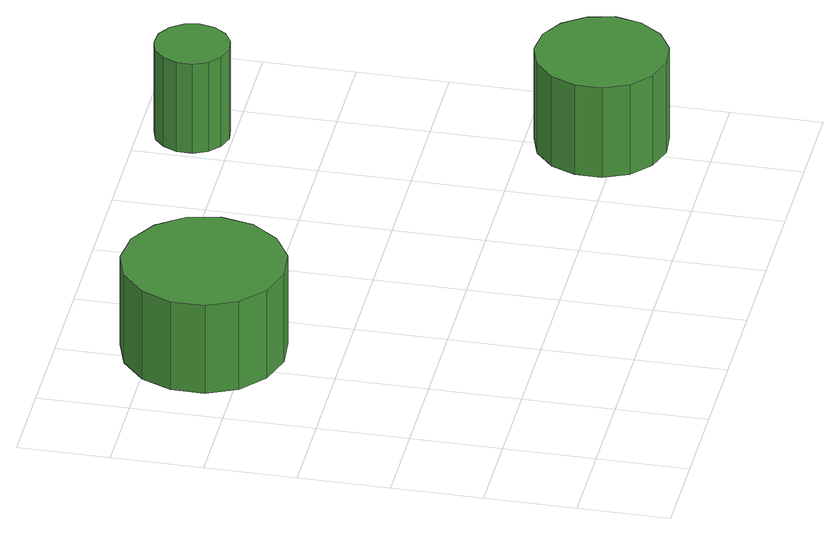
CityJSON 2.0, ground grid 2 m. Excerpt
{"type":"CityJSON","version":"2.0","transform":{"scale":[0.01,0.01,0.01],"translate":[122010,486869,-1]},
"CityObjects":{
"tree1":{"type":"SolitaryVegetationObject","attributes":{"function":"something"},"geometry":[{"type":"MultiSurface","lod":"1","boundaries":[[[0,1,2,3,4,5,6,7,8,9,10,11,12,13,14]],[[15,16,17,18,19,20,21,22,23,24,25,26,27,28,29]],[[0,29,28,1]],[[1,28,27,2]],[[2,27,26,3]],[[3,26,25,4]],[[4,25,24,5]],[[5,24,23,6]],[[6,23,22,7]],[[7,22,21,8]],[[8,21,20,9]],[[9,20,19,10]],[[10,19,18,11]],[[11,18,17,12]],[[12,17,16,13]],[[13,16,15,14]],[[14,15,29,0]]]}]},
"tree2":{"type":"SolitaryVegetationObject","attributes":{"function":"something"}},
"tree3":{"type":"SolitaryVegetationObject","attributes":{"function":"something"},"geometry":[{"type":"MultiSurface","lod":"1","boundaries":[[[30,31,32,33,34,35,36,37,38,39,40,41,42,43,44]],[[45,46,47,48,49,50,51,52,53,54,55,56,57,58,59]],[[30,59,58,31]],[[31,58,57,32]],[[32,57,56,33]],[[33,56,55,34]],[[34,55,54,35]],[[35,54,53,36]],[[36,53,52,37]],[[37,52,51,38]],[[38,51,50,39]],[[39,50,49,40]],[[40,49,48,41]],[[41,48,47,42]],[[42,47,46,43]],[[43,46,45,44]],[[44,45,59,30]]]}]},
"tree4":{"type":"SolitaryVegetationObject","attributes":{"function":"something"},"geometry":[{"type":"MultiSurface","lod":"1","boundaries":[[[60,61,62,63,64,65,66,67,68,69,70,71,72,73,74]],[[75,76,77,78,79,80,81,82,83,84,85,86,87,88,89]],[[60,89,88,61]],[[61,88,87,62]],[[62,87,86,63]],[[63,86,85,64]],[[64,85,84,65]],[[65,84,83,66]],[[66,83,82,67]],[[67,82,81,68]],[[68,81,80,69]],[[69,80,79,70]],[[70,79,78,71]],[[71,78,77,72]],[[72,77,76,73]],[[73,76,75,74]],[[74,75,89,60]]]}]}
},
"vertices":[
[435,893,317],[420,965,317],[376,1024,317],[313,1061,317],[240,1069,317],[170,1046,317],[115,997,317],[85,930,317],[85,856,317],[115,789,317],[170,740,317],[240,718,317],[313,725,317],[376,762,317],[420,821,317],[420,821,100],[376,762,100],[313,725,100],[240,718,100],[170,740,100],[115,789,100],[85,856,100],[85,930,100],[115,997,100],[170,1046,100],[240,1069,100],[313,1061,100],[376,1024,100],[420,965,100],[435,893,100],
[1378,241,317],[1365,299,317],[1330,348,317],[1279,377,317],[1220,383,317],[1163,365,317],[1119,325,317],[1095,271,317],[1095,212,317],[1119,157,317],[1163,118,317],[1220,99,317],[1279,105,317],[1330,135,317],[1365,183,317],[1365,183,96],[1330,135,96],[1279,105,96],[1220,99,96],[1163,118,96],[1119,157,96],[1095,212,96],[1095,271,96],[1119,325,96],[1163,365,96],[1220,383,96],[1279,377,96],[1330,348,96],[1365,299,96],[1378,241,96],
[1171,1088,320],[1164,1121,320],[1145,1148,320],[1116,1165,320],[1082,1168,320],[1050,1158,320],[1025,1136,320],[1011,1105,320],[1011,1071,320],[1025,1040,320],[1050,1018,320],[1082,1007,320],[1116,1011,320],[1145,1028,320],[1164,1055,320],[1164,1055,100],[1145,1028,100],[1116,1011,100],[1082,1007,100],[1050,1018,100],[1025,1040,100],[1011,1071,100],[1011,1105,100],[1025,1136,100],[1050,1158,100],[1082,1168,100],[1116,1165,100],[1145,1148,100],[1164,1121,100],[1171,1088,100]
]}
